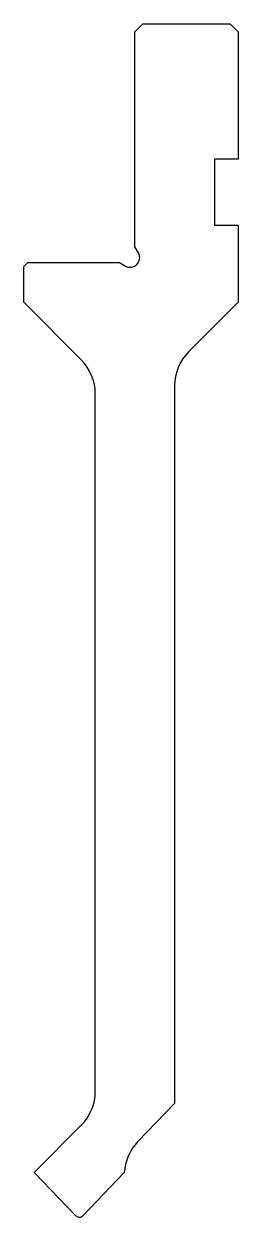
# Model space of a CAD drawing. Header units: millimetres. Extents: x 1507 to 1534, y 1035 to 1185.
import ezdxf

# ---------------------------------------------------------------- set-up
doc = ezdxf.new("R2010")
doc.units = ezdxf.units.MM
doc.layers.add('Default', color=7, linetype='Continuous')

msp = doc.modelspace()

# ---------------------------------------------------------------- linework, layer by layer
at = {"layer": 'Default'}
for p, q in [((1520.58, 1184.33), (1521.58, 1185.33)), ((1521.58, 1185.33), (1532.58, 1185.33)), ((1532.58, 1185.33), (1533.58, 1184.33)), ((1520.58, 1157.29), (1520.58, 1184.33)), ((1533.58, 1184.33), (1533.58, 1168.33)), ((1533.58, 1168.33), (1530.58, 1168.33)), ((1530.58, 1168.33), (1530.58, 1160.03)), ((1530.58, 1160.03), (1533.58, 1160.03)), ((1533.58, 1160.03), (1533.58, 1150.33)), ((1521.02, 1156.53), (1520.58, 1157.29)), ((1506.58, 1154.83), (1507.08, 1155.33)), ((1507.08, 1155.33), (1518.62, 1155.33)), ((1518.62, 1155.33), (1519.38, 1154.89)), ((1506.58, 1150.33), (1506.58, 1154.83)), ((1513.82, 1143.09), (1506.58, 1150.33)), ((1533.58, 1150.33), (1527.34, 1144.09)), ((1515.58, 1051.12), (1515.58, 1138.84)), ((1525.58, 1139.84), (1525.58, 1049.62)), ((1525.58, 1049.62), (1520.91, 1044.78)), ((1507.9, 1040.95), (1513.82, 1046.88)), ((1513.15, 1035.51), (1507.9, 1040.95)), ((1519.23, 1040.92), (1514.01, 1035.51))]:
    msp.add_line(p, q, dxfattribs=at)
for centre, radius, start, end in [((1519.98, 1155.93), 1.2, 240, 30), ((1509.58, 1138.84), 6, 0, 45), ((1531.58, 1139.84), 6, 135, 180), ((1509.58, 1051.12), 6, 315, 360), ((1525.23, 1040.61), 6, 136, 177.0475), ((1513.58, 1035.93), 0.6, 224, 316)]:
    msp.add_arc(centre, radius, start, end, dxfattribs=at)

doc.saveas('drawing.dxf')
